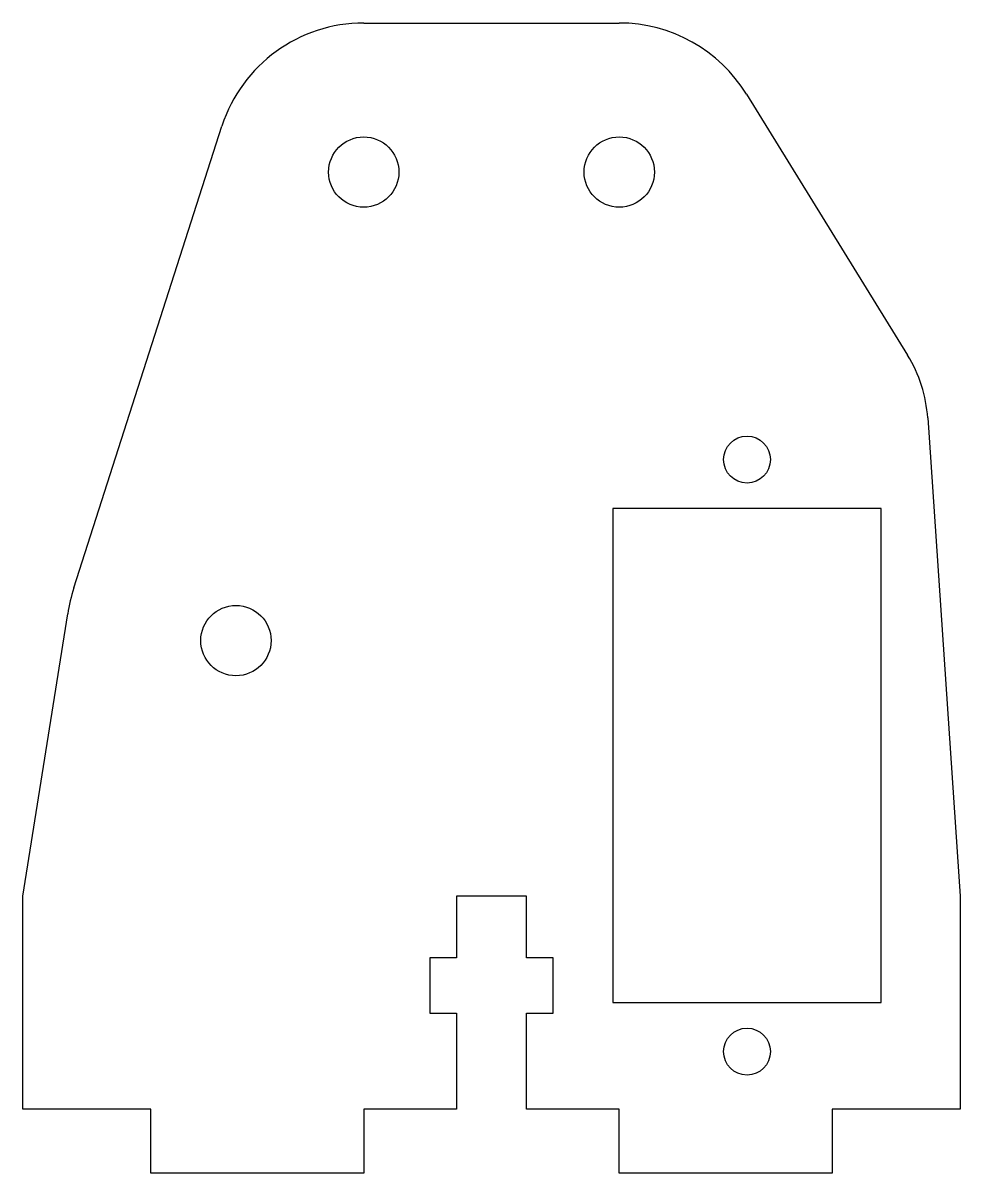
# Model space of a CAD drawing. Header units: millimetres. Extents: x -22 to 22, y -25 to 29.
import ezdxf

# ---------------------------------------------------------------- set-up
doc = ezdxf.new("R2010")
doc.units = ezdxf.units.MM

msp = doc.modelspace()

# ---------------------------------------------------------------- linework, layer by layer
for p, q in [((-6, 29), (6, 29)), ((11.968, 25.657), (19.542, 13.396)), ((-19.608, 2.472), (-12.657, 24.163)), ((20.484, 10.453), (22, -12)), ((18.3, 6.2), (5.7, 6.2)), ((5.7, 6.2), (5.7, -17)), ((18.3, -17), (18.3, 6.2)), ((-22, -12), (-19.902, 1.251)), ((-22, -22), (-22, -12)), ((1.65, -12), (-1.65, -12)), ((-1.65, -12), (-1.65, -14.9)), ((1.65, -14.9), (1.65, -12)), ((22, -12), (22, -22)), ((-1.65, -14.9), (-2.9, -14.9)), ((-2.9, -14.9), (-2.9, -17.5)), ((2.9, -14.9), (1.65, -14.9)), ((2.9, -17.5), (2.9, -14.9)), ((5.7, -17), (18.3, -17)), ((-2.9, -17.5), (-1.65, -17.5)), ((-1.65, -17.5), (-1.65, -22)), ((1.65, -22), (1.65, -17.5)), ((1.65, -17.5), (2.9, -17.5)), ((-16, -22), (-22, -22)), ((-16, -25), (-16, -22)), ((-1.65, -22), (-6, -22)), ((-6, -22), (-6, -25)), ((6, -22), (1.65, -22)), ((6, -25), (6, -22)), ((22, -22), (16, -22)), ((16, -22), (16, -25)), ((-6, -25), (-16, -25)), ((16, -25), (6, -25))]:
    msp.add_line(p, q)
for centre, radius in [((-6, 22), 1.65), ((6, 22), 1.65), ((12, 8.5), 1.1), ((-12, 0), 1.65), ((12, -19.3), 1.1)]:
    msp.add_circle(centre, radius)
for centre, radius, start, end in [((-6, 22), 7, 90, 162), ((6, 22), 7, 31.5, 90), ((14, 10), 6.5, 4, 31.5), ((-12, 0), 8, 162.0001, 170.9999)]:
    msp.add_arc(centre, radius, start, end)

doc.saveas('drawing.dxf')
